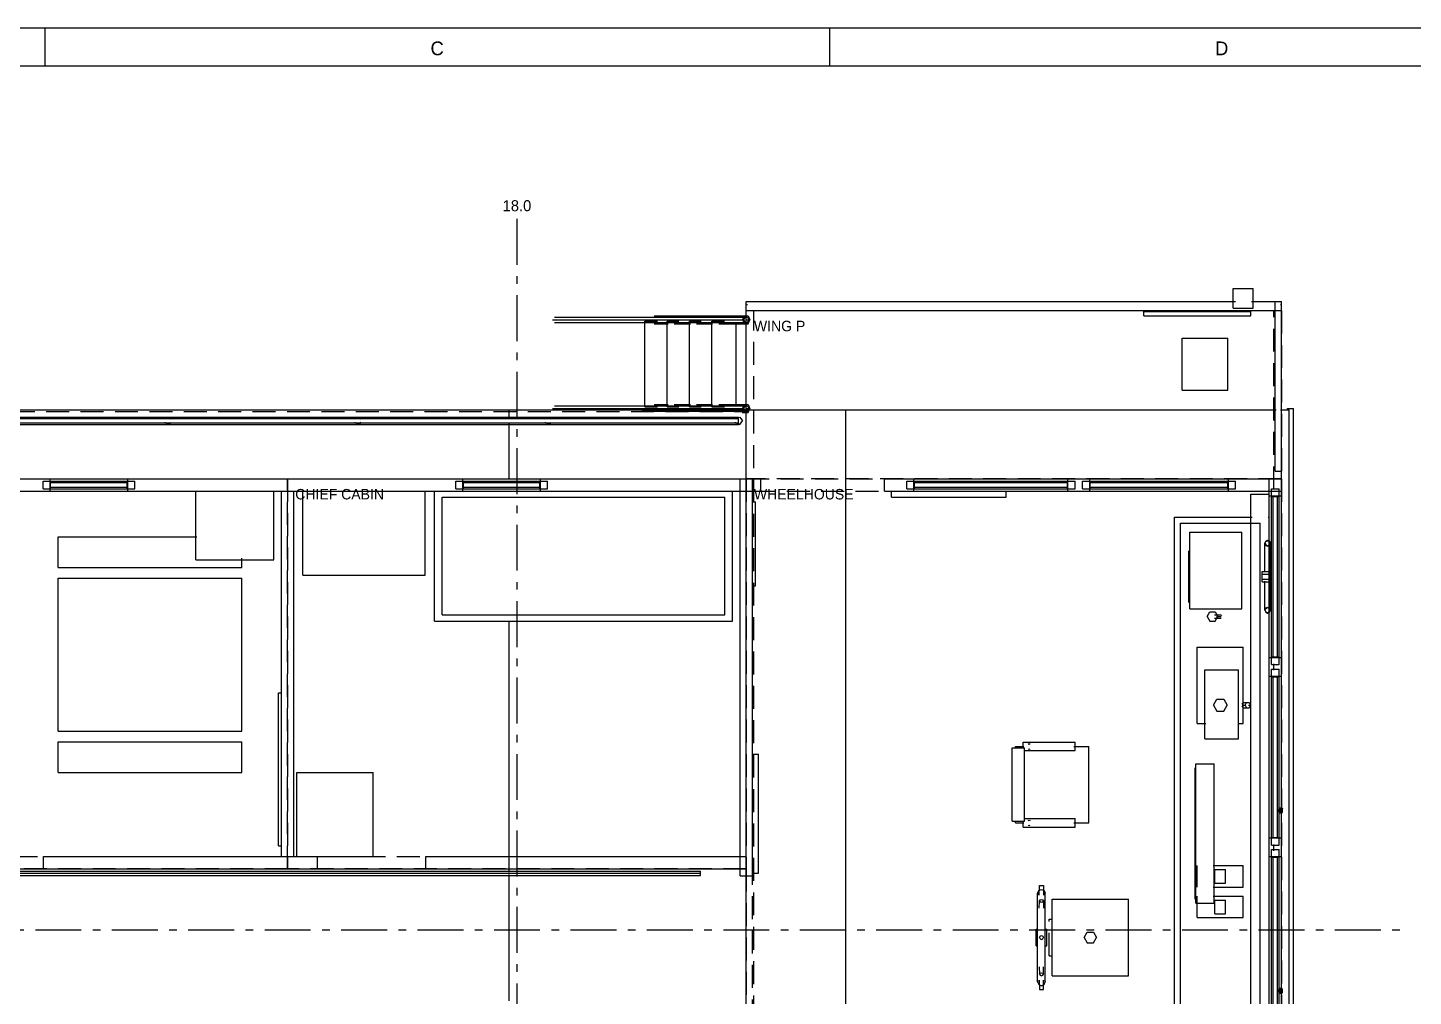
# Model space of a CAD drawing. Extents: x 5 to 836, y 5 to 589.
# Drawn here: x 213 to 394.2, y 462.3 to 589 of the extents above; entities that cross this region are included whole.
import ezdxf
from ezdxf.enums import TextEntityAlignment as Align

# ---------------------------------------------------------------- set-up
doc = ezdxf.new("R2010")
doc.units = 0
doc.linetypes.add('CENTER', pattern=[10, 6, -1.5, 1, -1.5])
doc.linetypes.add('DASHED', pattern=[4.5, 3, -1.5])
for name, color, linetype in [('CENTRE', 4, 'CENTER'), ('CUT', 7, 'CONTINUOUS'), ('DETAIL', 8, 'CONTINUOUS'), ('FRAME', 7, 'CONTINUOUS'), ('GA', 4, 'DASHED'), ('GA-TEXT', 4, 'CONTINUOUS'), ('MARKING', 4, 'DASHED'), ('OUTLINE', 7, 'CONTINUOUS'), ('TEXT', 7, 'CONTINUOUS'), ('THIN', 7, 'CONTINUOUS')]:
    doc.layers.add(name, color=color, linetype=linetype)

msp = doc.modelspace()

# ---------------------------------------------------------------- linework, layer by layer
at = {"layer": 'CENTRE'}
for p, q in [((277, 564), (277, 377)), ((24, 471), (394, 471))]:
    msp.add_line(p, q, dxfattribs=at)
at = {"layer": 'CUT'}
for p, q in [((176.08, 530), (215.92, 530)), ((215, 529.7), (216, 529.7)), ((215, 528.7), (215, 529.7)), ((215.92, 528.4), (215.92, 530)), ((216, 528.7), (216, 529.7)), ((216, 529.5), (226, 529.5)), ((226, 528.7), (226, 529.7)), ((226, 529.7), (227, 529.7)), ((226.08, 530), (269.92, 530)), ((226.08, 528.4), (226.08, 530)), ((227, 528.7), (227, 529.7)), ((269, 529.7), (270, 529.7)), ((269, 528.7), (269, 529.7)), ((269.92, 528.4), (269.92, 530)), ((270, 528.7), (270, 529.7)), ((270, 529.5), (280, 529.5)), ((280, 528.7), (280, 529.7)), ((280, 529.7), (281, 529.7)), ((280.08, 530), (308.92, 530)), ((280.08, 528.4), (280.08, 530)), ((281, 528.7), (281, 529.7)), ((306.2, 478.08), (306.2, 530)), ((307, 528.4), (307, 530)), ((307.8, 478.08), (307.8, 530)), ((308.92, 528.4), (308.92, 530)), ((325.08, 530), (328.92, 530)), ((325.08, 528.4), (325.08, 530)), ((328, 529.7), (329, 529.7)), ((328, 528.7), (328, 529.7)), ((328.92, 528.4), (328.92, 530)), ((329, 528.7), (329, 529.7)), ((329, 529.5), (349, 529.5)), ((349, 528.7), (349, 529.7)), ((349, 529.7), (350, 529.7)), ((349.08, 530), (351.92, 530)), ((349.08, 528.4), (349.08, 530)), ((350, 528.7), (350, 529.7)), ((351, 529.7), (352, 529.7)), ((351, 528.7), (351, 529.7)), ((351.92, 528.4), (351.92, 530)), ((352, 528.7), (352, 529.7)), ((352, 529.5), (370, 529.5)), ((370, 528.7), (370, 529.7)), ((370, 529.7), (371, 529.7)), ((370.08, 530), (377, 530)), ((370.08, 528.4), (370.08, 530)), ((371, 528.7), (371, 529.7)), ((375.4, 527.78), (375.4, 530)), ((377, 527.78), (377, 530)), ((176.08, 528.4), (215.92, 528.4)), ((215, 528.7), (216, 528.7)), ((216, 528.9), (226, 528.9)), ((226, 528.7), (227, 528.7)), ((226.08, 528.4), (269.92, 528.4)), ((235, 519.4), (235, 528.4)), ((245.2, 519.4), (245.2, 528.4)), ((246.2, 480.6), (246.2, 528.4)), ((247.8, 480.6), (247.8, 528.4)), ((269, 528.7), (270, 528.7)), ((270, 528.9), (280, 528.9)), ((280, 528.7), (281, 528.7)), ((280.08, 528.4), (308.92, 528.4)), ((325.08, 528.4), (341, 528.4)), ((326, 527.6), (326, 528.4)), ((326, 527.6), (341, 527.6)), ((328, 528.7), (329, 528.7)), ((329, 528.9), (349, 528.9)), ((341, 527.6), (341, 528.4)), ((349, 528.7), (350, 528.7)), ((349.08, 528.4), (351.92, 528.4)), ((351, 528.7), (352, 528.7)), ((352, 528.9), (370, 528.9)), ((370, 528.7), (371, 528.7)), ((370.08, 528.4), (377, 528.4)), ((375.4, 527.78), (377, 527.78)), ((375.7, 528.7), (376.7, 528.7)), ((375.7, 527.7), (375.7, 528.7)), ((375.7, 527.7), (376.7, 527.7)), ((375.9, 506.7), (375.9, 527.7)), ((376.5, 506.7), (376.5, 527.7)), ((376.7, 527.7), (376.7, 528.7)), ((307.8, 527), (308.2, 527)), ((308.2, 516), (308.2, 527)), ((374.84, 521.54), (374.95, 521.8)), ((374.84, 521.54), (374.95, 521.29)), ((374.95, 521.8), (375.2, 521.9)), ((374.95, 521.29), (375.2, 521.18)), ((375.2, 521.9), (375.45, 521.8)), ((375.2, 521.18), (375.45, 521.29)), ((375.45, 521.8), (375.56, 521.54)), ((375.45, 521.29), (375.56, 521.54)), ((235, 519.4), (245.2, 519.4)), ((374.5, 517.51), (375.5, 517.51)), ((374.5, 516.89), (374.5, 517.51)), ((374.5, 516.89), (375.5, 516.89)), ((375.5, 516.89), (375.5, 517.51)), ((307.8, 516), (308.2, 516)), ((374.84, 512.86), (374.92, 513.05)), ((374.92, 513.05), (374.95, 513.11)), ((374.95, 513.11), (375.2, 513.22)), ((375.2, 513.22), (375.45, 513.11)), ((375.45, 513.11), (375.56, 512.86)), ((374.84, 512.86), (374.95, 512.6)), ((374.95, 512.6), (375.2, 512.5)), ((375.2, 512.5), (375.45, 512.6)), ((375.45, 512.6), (375.56, 512.86)), ((375.4, 504.18), (375.4, 506.62)), ((375.4, 506.62), (377, 506.62)), ((375.7, 506.7), (376.7, 506.7)), ((375.7, 505.7), (375.7, 506.7)), ((375.7, 505.7), (376.7, 505.7)), ((376.7, 505.7), (376.7, 506.7)), ((377, 504.18), (377, 506.62)), ((375.4, 504.18), (377, 504.18)), ((375.7, 504.1), (375.7, 505.1)), ((375.7, 505.1), (376.7, 505.1)), ((375.7, 504.1), (376.7, 504.1)), ((375.9, 483.1), (375.9, 504.1)), ((376.5, 483.1), (376.5, 504.1)), ((376.7, 504.1), (376.7, 505.1)), ((245.8, 502), (246.2, 502)), ((245.8, 482), (245.8, 502)), ((307.8, 494), (308.6, 494)), ((308.6, 478.4), (308.6, 494)), ((248.2, 491.6), (258.2, 491.6)), ((248.2, 480.6), (248.2, 491.6)), ((258.2, 480.6), (258.2, 491.6)), ((376.51, 486.54), (376.51, 486.75)), ((376.52, 486.76), (376.74, 486.76)), ((376.52, 486.52), (376.74, 486.52)), ((376.75, 486.54), (376.75, 486.75)), ((376.82, 486.42), (376.82, 486.86)), ((376.85, 486.89), (377.11, 486.89)), ((376.85, 486.39), (377.11, 486.39)), ((377.14, 486.42), (377.14, 486.86)), ((375.4, 480.58), (375.4, 483.02)), ((375.4, 483.02), (377, 483.02)), ((375.7, 483.1), (376.7, 483.1)), ((375.7, 482.1), (375.7, 483.1)), ((376.7, 482.1), (376.7, 483.1)), ((377, 480.58), (377, 483.02)), ((215.08, 480.6), (258.2, 480.6)), ((215.08, 479), (215.08, 480.6)), ((245.8, 482), (246.2, 482)), ((250.92, 479), (250.92, 480.6)), ((265.08, 480.6), (307, 480.6)), ((265.08, 479), (265.08, 480.6)), ((307, 479), (307, 480.6)), ((375.4, 480.58), (377, 480.58)), ((375.7, 482.1), (376.7, 482.1)), ((375.7, 480.5), (375.7, 481.5)), ((375.7, 481.5), (376.7, 481.5)), ((375.7, 480.5), (376.7, 480.5)), ((375.9, 459.5), (375.9, 480.5)), ((376.5, 459.5), (376.5, 480.5)), ((376.7, 480.5), (376.7, 481.5)), ((215.08, 479), (250.92, 479)), ((265.08, 479), (307, 479)), ((306.2, 478.08), (307.8, 478.08)), ((307.8, 478.4), (308.6, 478.4)), ((351.2, 470), (351.6, 470.69)), ((351.2, 470), (351.6, 469.31)), ((351.6, 470.69), (352.4, 470.69)), ((352.4, 470.69), (352.8, 470)), ((352.4, 469.31), (352.8, 470)), ((351.6, 469.31), (352.4, 469.31)), ((376.51, 462.94), (376.51, 463.15)), ((376.52, 463.16), (376.74, 463.16)), ((376.52, 462.92), (376.74, 462.92)), ((376.75, 462.94), (376.75, 463.15)), ((376.82, 462.82), (376.82, 463.26)), ((376.85, 463.29), (377.11, 463.29)), ((376.85, 462.79), (377.11, 462.79)), ((377.14, 462.82), (377.14, 463.26))]:
    msp.add_line(p, q, dxfattribs=at)
at = {"layer": 'DETAIL'}
for p, q in [((370.7, 554.9), (373.3, 554.9)), ((370.7, 552.3), (370.7, 554.9)), ((373.3, 552.3), (373.3, 554.9)), ((307, 550.98), (307, 553.2)), ((307, 553.2), (370.99, 553.2)), ((373.09, 553.2), (377, 553.2)), ((376.2, 531), (376.2, 553.2)), ((377, 386.8), (377, 553.2)), ((281.91, 551.15), (307.16, 551.15)), ((294.94, 551.32), (307.24, 551.32)), ((306.56, 550.9), (306.76, 551.32)), ((306.68, 550.8), (306.84, 551.15)), ((307, 552.8), (307.14, 552.8)), ((307, 552), (377, 552)), ((307.16, 551.15), (307.32, 550.8)), ((307.24, 551.32), (307.48, 550.8)), ((359, 551.3), (359, 551.9)), ((359, 551.89), (373, 551.89)), ((359, 551.31), (373, 551.31)), ((370.7, 552.3), (373.3, 552.3)), ((373, 551.3), (373, 551.9)), ((376.86, 552.8), (377, 552.8)), ((281.66, 550.8), (306.68, 550.8)), ((281.91, 550.45), (307.16, 550.45)), ((293.71, 550.6), (295.38, 550.6)), ((293.71, 539.4), (293.71, 550.6)), ((294.94, 550.28), (296.79, 550.28)), ((296.63, 550.6), (298.16, 550.6)), ((296.63, 539.4), (296.63, 550.6)), ((297.58, 550.28), (299.72, 550.28)), ((299.55, 550.6), (301.08, 550.6)), ((299.55, 539.4), (299.55, 550.6)), ((300.5, 550.28), (302.59, 550.28)), ((302.48, 550.6), (304.15, 550.6)), ((302.48, 539.4), (302.48, 550.6)), ((303.42, 550.28), (307.24, 550.28)), ((305.68, 539.54), (305.68, 550.46)), ((306.56, 550.7), (306.76, 550.28)), ((306.68, 550.8), (306.84, 550.45)), ((307, 539.37), (307, 550.56)), ((307.04, 550.8), (307.32, 550.8)), ((307.16, 550.45), (307.32, 550.8)), ((307.24, 550.28), (307.48, 550.8)), ((364, 548.4), (370, 548.4)), ((364, 541.6), (364, 548.4)), ((370, 541.6), (370, 548.4)), ((364, 541.6), (370, 541.6)), ((107.42, 539), (376.32, 539)), ((276, 538.02), (276, 539)), ((281.66, 539.2), (306.68, 539.2)), ((281.91, 539.55), (307.16, 539.55)), ((293.33, 538.85), (307.16, 538.85)), ((293.71, 539.4), (295.38, 539.4)), ((294.94, 539.72), (296.79, 539.72)), ((296.63, 539.4), (298.16, 539.4)), ((297.58, 539.72), (299.72, 539.72)), ((299.55, 539.4), (301.08, 539.4)), ((300.5, 539.72), (302.59, 539.72)), ((302.48, 539.4), (304.15, 539.4)), ((303.42, 539.72), (307.24, 539.72)), ((306.48, 538.68), (307.24, 538.68)), ((306.56, 539.3), (306.76, 539.72)), ((306.56, 539.1), (306.76, 538.68)), ((306.68, 539.2), (306.84, 539.55)), ((306.68, 539.2), (306.84, 538.85)), ((307, 427.6), (307, 539.09)), ((307.04, 539.2), (307.32, 539.2)), ((307.16, 539.55), (307.32, 539.2)), ((307.16, 538.85), (307.32, 539.2)), ((307.24, 539.72), (307.48, 539.2)), ((307.24, 538.68), (307.48, 539.2)), ((320, 426.19), (320, 539)), ((376.88, 539), (378, 539)), ((377.8, 539.2), (378.6, 539.2)), ((377.8, 538.92), (377.8, 539.2)), ((378, 401), (378, 539)), ((378.6, 400.8), (378.6, 539.2)), ((107, 537.89), (306, 537.89)), ((107, 537.31), (306, 537.31)), ((107, 537.12), (306, 537.12)), ((107.28, 538.08), (306, 538.08)), ((230.97, 537.89), (231.53, 538.08)), ((230.97, 537.78), (230.97, 537.89)), ((230.97, 537.31), (230.97, 537.42)), ((230.97, 537.31), (231.53, 537.12)), ((231.53, 538.08), (231.74, 537.79)), ((231.53, 537.12), (231.74, 537.41)), ((255.85, 537.89), (256.4, 538.08)), ((255.85, 537.78), (255.85, 537.89)), ((255.85, 537.31), (255.85, 537.42)), ((255.85, 537.31), (256.4, 537.12)), ((256.4, 538.08), (256.61, 537.79)), ((256.4, 537.12), (256.61, 537.41)), ((276, 529.9), (276, 537.18)), ((280.72, 537.89), (281.28, 538.08)), ((280.72, 537.78), (280.72, 537.89)), ((280.72, 537.31), (280.72, 537.42)), ((280.72, 537.31), (281.28, 537.12)), ((281.28, 538.08), (281.49, 537.79)), ((281.28, 537.12), (281.49, 537.41)), ((305.6, 537.89), (306.15, 538.08)), ((305.6, 537.78), (305.6, 537.89)), ((305.6, 537.31), (305.6, 537.42)), ((305.6, 537.31), (306.15, 537.12)), ((306, 537.12), (306, 538.08)), ((306.15, 538.08), (306.5, 537.6)), ((306.15, 537.12), (306.5, 537.6)), ((37, 530), (308.92, 530)), ((215, 529.7), (227, 529.7)), ((215, 528.7), (215, 529.7)), ((215.92, 528.4), (215.92, 530)), ((216, 528.7), (216, 529.7)), ((216, 529.5), (226, 529.5)), ((226, 528.7), (226, 529.7)), ((226.08, 528.4), (226.08, 530)), ((227, 528.7), (227, 529.7)), ((269, 528.7), (269, 529.7)), ((269, 529.7), (281, 529.7)), ((269.92, 528.4), (269.92, 530)), ((270, 528.7), (270, 529.7)), ((270, 529.5), (280, 529.5)), ((280, 528.7), (280, 529.7)), ((280.08, 528.4), (280.08, 530)), ((281, 528.7), (281, 529.7)), ((306.2, 478.08), (306.2, 530)), ((307.8, 478.08), (307.8, 530)), ((308.92, 528.4), (308.92, 530)), ((325.08, 530), (377, 530)), ((325.08, 528.4), (325.08, 530)), ((328, 529.7), (350, 529.7)), ((328, 528.7), (328, 529.7)), ((328.92, 528.4), (328.92, 530)), ((329, 528.7), (329, 529.7)), ((329, 529.5), (349, 529.5)), ((349, 528.7), (349, 529.7)), ((349.08, 528.4), (349.08, 530)), ((350, 528.7), (350, 529.7)), ((351, 529.7), (371, 529.7)), ((351, 528.7), (351, 529.7)), ((351.92, 528.4), (351.92, 530)), ((352, 528.7), (352, 529.7)), ((352, 529.5), (370, 529.5)), ((370, 528.7), (370, 529.7)), ((370.08, 528.4), (370.08, 530)), ((371, 528.7), (371, 529.7)), ((375.4, 410), (375.4, 530)), ((376.2, 531), (377, 531)), ((37, 528.4), (308.92, 528.4)), ((215, 528.7), (227, 528.7)), ((216, 528.9), (226, 528.9)), ((235, 519.4), (235, 528.4)), ((245.2, 519.4), (245.2, 528.4)), ((246.2, 480.6), (246.2, 528.4)), ((247.8, 480.6), (247.8, 528.4)), ((249, 517.4), (249, 528.4)), ((265, 517.4), (265, 528.4)), ((266.2, 511.4), (266.2, 528.4)), ((267.2, 527.6), (304.2, 527.6)), ((267.2, 512.2), (267.2, 527.6)), ((269, 528.7), (281, 528.7)), ((270, 528.9), (280, 528.9)), ((304.2, 512.2), (304.2, 527.6)), ((305.2, 511.4), (305.2, 528.4)), ((325.08, 528.4), (375.75, 528.4)), ((326, 527.6), (326, 528.4)), ((326, 527.6), (341, 527.6)), ((328, 528.7), (350, 528.7)), ((329, 528.9), (349, 528.9)), ((341, 527.6), (341, 528.4)), ((351, 528.7), (371, 528.7)), ((352, 528.9), (370, 528.9)), ((373, 528), (375.4, 528)), ((373, 412), (373, 528)), ((375.4, 527.78), (377, 527.78)), ((375.7, 528.7), (376.7, 528.7)), ((375.7, 505.7), (375.7, 528.7)), ((375.7, 527.7), (376.7, 527.7)), ((375.9, 506.7), (375.9, 527.7)), ((376.5, 506.7), (376.5, 527.7)), ((376.7, 505.7), (376.7, 528.7)), ((376.72, 528.4), (377, 528.4)), ((307.8, 527), (308.2, 527)), ((308.2, 516), (308.2, 527)), ((363, 525), (373.17, 525)), ((363, 456.42), (363, 525)), ((363.8, 524.2), (374.2, 524.2)), ((363.8, 456.36), (363.8, 524.2)), ((374.2, 415.8), (374.2, 524.2)), ((375.26, 525), (375.4, 525)), ((217, 518.4), (217, 522.4)), ((217, 522.4), (235.14, 522.4)), ((365, 523), (371.8, 523)), ((365, 513), (365, 523)), ((371.8, 513), (371.8, 523)), ((217, 518.4), (241, 518.4)), ((235, 519.4), (245.2, 519.4)), ((241, 518.4), (241, 519.64)), ((217, 517), (241, 517)), ((217, 497), (217, 517)), ((241, 497), (241, 517)), ((249, 517.4), (265, 517.4)), ((374.5, 516.53), (374.5, 517.87)), ((375.5, 516.53), (375.5, 517.87)), ((307.8, 516), (308.2, 516)), ((365, 513), (371.8, 513)), ((266.2, 511.4), (305.2, 511.4)), ((267.2, 512.2), (304.2, 512.2)), ((276, 478.54), (276, 511.43)), ((367.3, 512), (367.65, 512.61)), ((367.3, 512), (367.65, 511.39)), ((367.65, 512.61), (368.35, 512.61)), ((367.65, 511.4), (368.35, 511.4)), ((368.24, 512.2), (369.12, 512.2)), ((368.24, 511.79), (369.12, 511.79)), ((368.35, 512.61), (368.7, 512)), ((368.35, 511.39), (368.7, 512)), ((368.49, 512), (369.11, 512)), ((369.12, 512.21), (369.18, 512.1)), ((366, 508), (372, 508)), ((366, 498), (366, 508)), ((372, 498), (372, 508)), ((375.4, 506.62), (377, 506.62)), ((375.7, 506.7), (376.7, 506.7)), ((375.7, 505.7), (376.7, 505.7)), ((367, 505), (371.4, 505)), ((367, 496), (367, 505)), ((371.4, 496), (371.4, 505)), ((375.4, 504.18), (377, 504.18)), ((375.7, 482.1), (375.7, 505.1)), ((375.7, 505.1), (376.7, 505.1)), ((375.7, 504.1), (376.7, 504.1)), ((375.9, 483.1), (375.9, 504.1)), ((376.5, 483.1), (376.5, 504.1)), ((376.7, 482.1), (376.7, 505.1)), ((245.8, 502), (246.2, 502)), ((245.8, 482), (245.8, 502)), ((368.1, 500.4), (368.55, 501.18)), ((368.1, 500.4), (368.55, 499.62)), ((368.55, 501.18), (369.45, 501.18)), ((369.45, 501.18), (369.9, 500.4)), ((369.45, 499.62), (369.9, 500.4)), ((371.84, 500.63), (371.9, 500.52)), ((371.84, 500.17), (371.9, 500.28)), ((371.87, 500.4), (372.24, 500.4)), ((371.9, 500.75), (372.78, 500.75)), ((372.24, 500.4), (372.42, 500.75)), ((372.24, 500.4), (372.42, 500.05)), ((372.71, 500.4), (372.96, 500.4)), ((372.78, 500.75), (372.96, 500.4)), ((372.78, 500.05), (372.96, 500.4)), ((368.55, 499.62), (369.45, 499.62)), ((371.9, 500.05), (372.78, 500.05)), ((217, 497), (241, 497)), ((366, 498), (367.12, 498)), ((371.3, 498), (372, 498)), ((217, 491.6), (217, 495.6)), ((217, 495.6), (241, 495.6)), ((241, 491.6), (241, 495.6)), ((342.2, 495), (343.31, 495)), ((342.2, 494.72), (342.2, 495)), ((343.2, 494.72), (343.2, 495.55)), ((343.2, 495.55), (350, 495.55)), ((343.87, 495.31), (344, 495.36)), ((344, 495.36), (344.13, 495.31)), ((349.85, 495), (351.8, 495)), ((350, 494.45), (350, 495.55)), ((351.8, 485), (351.8, 495)), ((367, 496), (371.4, 496)), ((307.8, 494), (308.6, 494)), ((308.6, 478.4), (308.6, 494)), ((341.8, 494.8), (343.4, 494.8)), ((341.8, 485.2), (341.8, 494.8)), ((343.34, 494.45), (350, 494.45)), ((343.4, 485.2), (343.4, 494.8)), ((343.87, 494.69), (344, 494.64)), ((344, 494.64), (344.13, 494.69)), ((217, 491.6), (241, 491.6)), ((248.2, 491.6), (258.2, 491.6)), ((248.2, 480.6), (248.2, 491.6)), ((258.2, 480.6), (258.2, 491.6)), ((365.8, 492.7), (368.2, 492.7)), ((365.8, 474.5), (365.8, 492.7)), ((368.2, 474.5), (368.2, 492.7)), ((341.8, 485.2), (343.4, 485.2)), ((342.2, 485), (342.2, 485.28)), ((342.2, 485), (343.31, 485)), ((343.2, 484.45), (343.2, 485.27)), ((343.2, 484.45), (350, 484.45)), ((343.34, 485.55), (350, 485.55)), ((343.87, 485.31), (344, 485.36)), ((343.87, 484.69), (344, 484.64)), ((344, 485.36), (344.13, 485.31)), ((344, 484.64), (344.13, 484.69)), ((349.85, 485), (351.8, 485)), ((350, 484.45), (350, 485.55)), ((375.4, 483.02), (377, 483.02)), ((375.7, 483.1), (376.7, 483.1)), ((215.08, 480.6), (258.2, 480.6)), ((215.08, 479), (215.08, 480.6)), ((245.8, 482), (246.2, 482)), ((250.92, 479), (250.92, 480.6)), ((265.08, 480.6), (307, 480.6)), ((265.08, 479), (265.08, 480.6)), ((375.4, 480.58), (377, 480.58)), ((375.7, 482.1), (376.7, 482.1)), ((375.7, 458.5), (375.7, 481.5)), ((375.7, 481.5), (376.7, 481.5)), ((375.7, 480.5), (376.7, 480.5)), ((375.9, 459.5), (375.9, 480.5)), ((376.5, 459.5), (376.5, 480.5)), ((376.7, 458.5), (376.7, 481.5)), ((103, 478.68), (301, 478.68)), ((215.08, 479), (250.92, 479)), ((265.08, 479), (307, 479)), ((301, 478.12), (301, 478.68)), ((366, 476.6), (366, 479.4)), ((368.09, 479.4), (372, 479.4)), ((368.3, 478.9), (369.7, 478.9)), ((372, 476.6), (372, 479.4)), ((103, 478.4), (301, 478.4)), ((103, 478.12), (301, 478.12)), ((276, 461.74), (276, 478.26)), ((306.2, 478.08), (307.8, 478.08)), ((307.8, 478.4), (308.6, 478.4)), ((345.34, 476.8), (345.86, 476.8)), ((368.3, 477.1), (369.7, 477.1)), ((345.34, 474.81), (345.42, 474.94)), ((345.42, 474.94), (345.6, 474.99)), ((345.6, 474.99), (345.78, 474.94)), ((345.78, 474.94), (345.86, 474.81)), ((347, 475), (357, 475)), ((347, 465), (347, 475)), ((357, 465), (357, 475)), ((366, 472.6), (366, 475.4)), ((368.09, 476.6), (372, 476.6)), ((368.09, 475.4), (372, 475.4)), ((368.3, 474.9), (369.7, 474.9)), ((372, 472.6), (372, 475.4)), ((345.34, 474.81), (345.42, 474.68)), ((345.42, 474.68), (345.6, 474.62)), ((345.6, 474.62), (345.78, 474.68)), ((345.78, 474.68), (345.86, 474.81)), ((365.8, 474.5), (368.2, 474.5)), ((368.3, 473.1), (369.7, 473.1)), ((366, 472.6), (372, 472.6)), ((344.9, 468.9), (344.9, 471.1)), ((345.34, 470), (345.42, 470.18)), ((345.34, 470), (345.42, 469.82)), ((345.42, 470.18), (345.6, 470.26)), ((345.42, 469.82), (345.6, 469.74)), ((345.6, 470.26), (345.78, 470.18)), ((345.6, 469.74), (345.78, 469.82)), ((345.78, 470.18), (345.86, 470)), ((345.78, 469.82), (345.86, 470)), ((346.3, 468.9), (346.3, 471.1)), ((351.2, 470), (351.6, 470.69)), ((351.2, 470), (351.6, 469.31)), ((351.6, 470.69), (352.4, 470.69)), ((352.4, 470.69), (352.8, 470)), ((352.4, 469.31), (352.8, 470)), ((351.6, 469.31), (352.4, 469.31)), ((345.34, 465.19), (345.42, 465.32)), ((345.34, 465.19), (345.42, 465.06)), ((345.42, 465.32), (345.6, 465.38)), ((345.42, 465.06), (345.6, 465.01)), ((345.6, 465.38), (345.78, 465.32)), ((345.6, 465.01), (345.78, 465.06)), ((345.78, 465.32), (345.86, 465.19)), ((345.78, 465.06), (345.86, 465.19)), ((347, 465), (357, 465)), ((345.34, 463.2), (345.86, 463.2))]:
    msp.add_line(p, q, dxfattribs=at)
at = {"layer": 'FRAME'}
msp.add_line((10, 584), (831, 584), dxfattribs=at)
at = {"layer": 'GA'}
for p, q in [((307, 552), (377, 552)), ((307, 530), (307, 552)), ((377, 552), (377, 530)), ((197, 530), (247, 530)), ((247, 530), (247, 479)), ((247, 530), (307, 530)), ((247, 479), (247, 530)), ((307, 530), (307, 479)), ((307, 530), (377, 530)), ((307, 410), (307, 530)), ((377, 530), (307, 530)), ((377, 530), (377, 410)), ((37, 479), (307, 479)), ((247, 479), (197, 479)), ((307, 479), (247, 479)), ((307, 479), (307, 461))]:
    msp.add_line(p, q, dxfattribs=at)
at = {"layer": 'MARKING'}
for p, q in [((308, 450.41), (308, 552)), ((308, 552), (359.07, 552)), ((372.92, 552), (376, 552)), ((376, 528.63), (376, 552)), ((107.42, 538.8), (307, 538.8)), ((307, 530), (307, 538.8)), ((37, 530), (307, 530)), ((197.8, 528.4), (246.2, 528.4)), ((246.2, 480.6), (246.2, 528.4)), ((247.8, 528.4), (270.15, 528.4)), ((247.8, 480.6), (247.8, 528.4)), ((279.93, 528.4), (306.2, 528.4)), ((306.2, 480.6), (306.2, 528.4)), ((307.8, 528.4), (375.4, 528.4)), ((307.8, 449.91), (307.8, 528.4)), ((375.4, 527.56), (375.4, 528.4)), ((375.4, 503.91), (375.4, 506.85)), ((376, 504.98), (376, 505.82)), ((375.4, 480.41), (375.4, 483.21)), ((376, 481.33), (376, 482.17)), ((197.8, 480.6), (246.2, 480.6)), ((247.8, 480.6), (306.2, 480.6)), ((38.6, 479), (307, 479)), ((307, 461), (307, 479)), ((346.6, 472.4), (347, 472.4)), ((346.6, 467.6), (346.6, 472.4)), ((347, 467.6), (347, 472.4)), ((346.6, 467.6), (347, 467.6))]:
    msp.add_line(p, q, dxfattribs=at)
at = {"layer": 'OUTLINE'}
for p, q in [((364.9, 513.8), (364.9, 520.6)), ((374.84, 521.6), (374.95, 521.85)), ((374.84, 517.81), (374.84, 521.6)), ((374.84, 521.6), (374.95, 521.35)), ((374.95, 521.85), (375.2, 521.96)), ((374.95, 521.35), (375.2, 521.24)), ((375.2, 521.96), (375.45, 521.85)), ((375.2, 521.24), (375.45, 521.35)), ((375.45, 521.85), (375.56, 521.6)), ((375.45, 521.35), (375.56, 521.6)), ((375.56, 512.8), (375.56, 521.6)), ((374.5, 517.87), (375.5, 517.87)), ((374.84, 512.8), (374.84, 516.59)), ((374.5, 516.53), (375.5, 516.53)), ((374.84, 512.8), (374.95, 513.05)), ((374.95, 513.05), (375.2, 513.16)), ((375.2, 513.16), (375.45, 513.05)), ((375.45, 513.05), (375.56, 512.8)), ((374.84, 512.8), (374.95, 512.55)), ((374.95, 512.55), (375.2, 512.44)), ((375.2, 512.44), (375.45, 512.55)), ((375.45, 512.55), (375.56, 512.8)), ((365.7, 475), (365.7, 492.2)), ((376.51, 486.54), (376.51, 486.75)), ((376.52, 486.76), (376.74, 486.76)), ((376.52, 486.52), (376.74, 486.52)), ((376.75, 486.54), (376.75, 486.75)), ((376.76, 486.94), (376.79, 486.97)), ((376.76, 486.34), (376.76, 486.94)), ((376.76, 486.88), (376.79, 486.91)), ((376.76, 486.4), (376.79, 486.37)), ((376.76, 486.34), (376.79, 486.31)), ((376.79, 486.97), (377.01, 486.97)), ((376.79, 486.91), (377.13, 486.91)), ((376.79, 486.37), (377.13, 486.37)), ((376.79, 486.31), (377.01, 486.31)), ((376.82, 486.86), (376.85, 486.89)), ((376.82, 486.42), (376.82, 486.86)), ((376.82, 486.42), (376.85, 486.39)), ((376.85, 486.89), (377.11, 486.89)), ((376.85, 486.39), (377.11, 486.39)), ((377.01, 486.97), (377.04, 486.94)), ((377.01, 486.31), (377.04, 486.34)), ((377.04, 486.34), (377.04, 486.94)), ((377.11, 486.89), (377.14, 486.86)), ((377.11, 486.39), (377.14, 486.42)), ((377.13, 486.91), (377.16, 486.88)), ((377.13, 486.37), (377.16, 486.4)), ((377.14, 486.42), (377.14, 486.86)), ((377.16, 486.4), (377.16, 486.88)), ((368.3, 477.1), (368.3, 478.9)), ((369.7, 477.1), (369.7, 478.9)), ((345.33, 475.56), (345.34, 476.8)), ((345.86, 476.8), (345.87, 475.56)), ((345.1, 475.8), (345.25, 476.15)), ((345.1, 475.8), (345.2, 475.56)), ((345.1, 464.2), (345.1, 475.8)), ((345.25, 476.15), (345.6, 476.3)), ((345.6, 476.3), (345.95, 476.15)), ((345.95, 476.15), (346.1, 475.8)), ((346, 475.56), (346.1, 475.8)), ((346.1, 464.2), (346.1, 475.8)), ((368.3, 473.1), (368.3, 474.9)), ((369.7, 473.1), (369.7, 474.9)), ((345.33, 473.85), (345.34, 474.81)), ((345.86, 474.81), (345.87, 473.85)), ((344.9, 471.1), (345.15, 471.1)), ((346.05, 471.1), (346.3, 471.1)), ((344.9, 468.9), (345.15, 468.9)), ((346.05, 468.9), (346.3, 468.9)), ((345.33, 466.15), (345.34, 465.19)), ((345.86, 465.19), (345.87, 466.15)), ((345.1, 464.2), (345.2, 464.44)), ((345.1, 464.2), (345.25, 463.85)), ((345.33, 464.44), (345.34, 463.2)), ((345.86, 463.2), (345.87, 464.44)), ((345.95, 463.85), (346.1, 464.2)), ((346, 464.44), (346.1, 464.2)), ((345.25, 463.85), (345.6, 463.7)), ((345.6, 463.7), (345.95, 463.85)), ((376.51, 462.94), (376.51, 463.15)), ((376.52, 463.16), (376.74, 463.16)), ((376.52, 462.92), (376.74, 462.92)), ((376.75, 462.94), (376.75, 463.15)), ((376.76, 463.34), (376.79, 463.37)), ((376.76, 462.74), (376.76, 463.34)), ((376.76, 463.28), (376.79, 463.31)), ((376.76, 462.8), (376.79, 462.77)), ((376.76, 462.74), (376.79, 462.71)), ((376.79, 463.37), (377.01, 463.37)), ((376.79, 463.31), (377.13, 463.31)), ((376.79, 462.77), (377.13, 462.77)), ((376.79, 462.71), (377.01, 462.71)), ((376.82, 463.26), (376.85, 463.29)), ((376.82, 462.82), (376.82, 463.26)), ((376.82, 462.82), (376.85, 462.79)), ((376.85, 463.29), (377.11, 463.29)), ((376.85, 462.79), (377.11, 462.79)), ((377.01, 463.37), (377.04, 463.34)), ((377.01, 462.71), (377.04, 462.74)), ((377.04, 462.74), (377.04, 463.34)), ((377.11, 463.29), (377.14, 463.26)), ((377.11, 462.79), (377.14, 462.82)), ((377.13, 463.31), (377.16, 463.28)), ((377.13, 462.77), (377.16, 462.8)), ((377.14, 462.82), (377.14, 463.26)), ((377.16, 462.8), (377.16, 463.28))]:
    msp.add_line(p, q, dxfattribs=at)
at = {"layer": 'THIN'}
for p, q in [((5, 589), (836, 589)), ((215.25, 589), (215.25, 584)), ((317.88, 589), (317.88, 584))]:
    msp.add_line(p, q, dxfattribs=at)

# ---------------------------------------------------------------- texts
at = {"layer": 'GA-TEXT'}
for s, p in [('WING P', (308, 549.3)), ('CHIEF CABIN', (248, 527.3)), ('WHEELHOUSE', (308, 527.3))]:
    msp.add_text(s, height=1.37, dxfattribs=at).set_placement(p)
at = {"layer": 'TEXT'}
for s, height, p in [('C', 1.8, (266.56, 585.4)), ('D', 1.8, (369.19, 585.4)), ('18.0', 1.44, (277, 565))]:
    msp.add_text(s, height=height, dxfattribs=at).set_placement(p, align=Align.CENTER)

doc.saveas('drawing.dxf')
